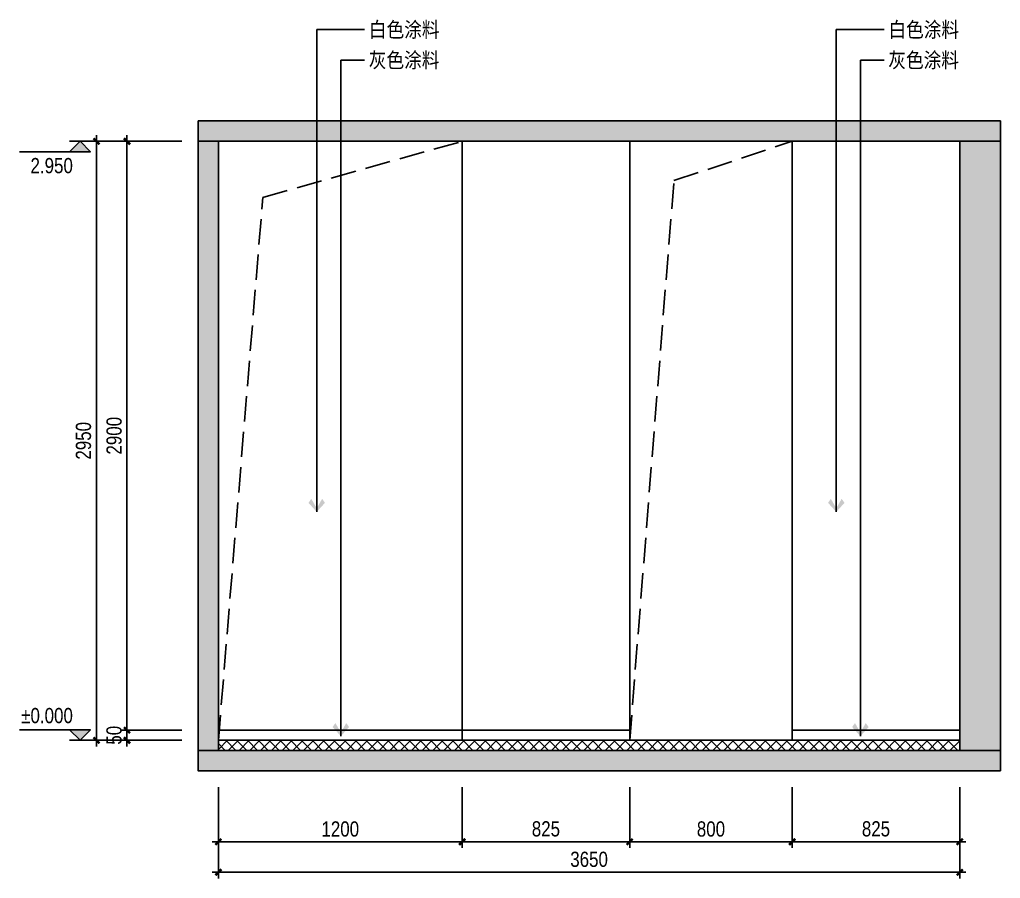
# Model space of a CAD drawing. Extents: x 468514 to 728049, y -74127 to 69080.
# Drawn here: x 495711 to 500540, y -71207 to -66977 of the extents above; entities that cross this region are included whole.
import ezdxf
from ezdxf.enums import TextEntityAlignment as Align

# ---------------------------------------------------------------- set-up
doc = ezdxf.new("R2010")
doc.units = 0
doc.header["$LTSCALE"] = 500
doc.header["$MEASUREMENT"] = 0
doc.linetypes.add('DASH', pattern=[0.35, 0.25, -0.1])
doc.layers.get('Defpoints').update_dxf_attribs({"color": 229})
for name, color, linetype in [('E 立面墙体', 245, 'Continuous'), ('E 立面家具、洁具', 153, 'Continuous'), ('E 立面材料分格线', 8, 'Continuous'), ('E 立面材料类别线', 154, 'Continuous'), ('E 立面标注尺寸', 9, 'Continuous'), ('E 立面装饰完成线', 225, 'Continuous')]:
    doc.layers.add(name, color=color, linetype=linetype)
doc.styles.add('PDC DIM', font='PMingLiU-ExtB.ttf', dxfattribs={"width": 0.85})
doc.styles.add('Xref-标准套房C$0$黑体', font='simhei.ttf')
doc.dimstyles.new('PDC-A2', dxfattribs={"dimscale": 0, "dimtxt": 2.5, "dimasz": 1, "dimexe": 1, "dimexo": 1, "dimgap": 0.7, "dimtad": 1, "dimdec": 0, "dimtxsty": 'PDC DIM', "dimblk": 'ARCHTICK', "dimcen": 1, "dimdle": 1, "dimclrd": 8, "dimclre": 8, "dimclrt": 9, "dimadec": 0, "dimazin": 0, "dimtfac": 1, "dimtdec": 0, "dimtix": 1, "dimtmove": 2, "dimatfit": 3, "dimldrblk": 'PDC A2 T R', "dimfxl": 10, "dimfxlon": 1, "dimarcsym": 0})

# ---------------------------------------------------------------- blocks, each defined once
blk = doc.blocks.new('_ArchTick')
at = {"color": 0, "linetype": 'ByBlock', "const_width": 0.4}
blk.add_lwpolyline([(-0.5, -0.5), (0.5, 0.5)], dxfattribs=at)
blk = doc.blocks.new('*D1909')
at = {"layer": 'Defpoints', "color": 0, "transparency": 16777216}
for p in [(496239.6, -70476.5), (496539.6, -70476.5), (496539.6, -70526.5)]:
    blk.add_point(p, dxfattribs=at)
at = {"layer": 'E 立面标注尺寸', "color": 8, "lineweight": -2, "transparency": 16777216}
for p, q in [((496239.6, -70476.5), (496239.6, -70446.5)), ((496509.6, -70476.5), (496209.6, -70476.5)), ((496239.6, -70526.5), (496239.6, -70476.5)), ((496509.6, -70526.5), (496209.6, -70526.5)), ((496239.6, -70526.5), (496239.6, -70556.5))]:
    blk.add_line(p, q, dxfattribs=at)
at = {"layer": 'E 立面标注尺寸', "color": 8, "lineweight": -2, "transparency": 16777216, "xscale": 30.00000447440561, "yscale": 30.00000447440561, "zscale": 30.00000447440561}
for p, rotation in [((496239.6, -70476.5), 270), ((496239.6, -70526.5), 90)]:
    blk.add_blockref('_ArchTick', p, dxfattribs=dict(at, rotation=rotation))
at = {"layer": 'E 立面标注尺寸', "color": 9, "transparency": 16777216, "insert": (496176.1, -70501.5), "char_height": 75, "attachment_point": 5, "rotation": 90, "style": 'PDC DIM'}
blk.add_mtext('50', dxfattribs=at)
blk = doc.blocks.new('PDC A2 T R')
at = {"color": 0, "linetype": 'ByBlock'}
blk.add_line((0, 0), (-2, 0), dxfattribs=at)
for points in [[(-2.15, 0.89), (-1.49, 1.35), (-0.6, 0), (0, 0)], [(-2.15, -0.89), (-1.49, -1.35), (-0.6, 0), (0, 0)]]:
    blk.add_solid(points, dxfattribs=at)
blk = doc.blocks.new('*D1910')
at = {"layer": 'Defpoints', "color": 0, "transparency": 16777216}
for p in [(496239.6, -67576.5), (496539.6, -67576.5), (496539.6, -70476.5)]:
    blk.add_point(p, dxfattribs=at)
at = {"layer": 'E 立面标注尺寸', "color": 8, "lineweight": -2, "transparency": 16777216}
for p, q in [((496239.6, -70506.5), (496239.6, -67546.5)), ((496509.6, -67576.5), (496209.6, -67576.5)), ((496509.6, -70476.5), (496209.6, -70476.5))]:
    blk.add_line(p, q, dxfattribs=at)
at = {"layer": 'E 立面标注尺寸', "color": 8, "lineweight": -2, "transparency": 16777216, "xscale": 30.00000447440561, "yscale": 30.00000447440561, "zscale": 30.00000447440561}
for p, rotation in [((496239.6, -67576.5), 90), ((496239.6, -70476.5), 270)]:
    blk.add_blockref('_ArchTick', p, dxfattribs=dict(at, rotation=rotation))
at = {"layer": 'E 立面标注尺寸', "color": 9, "transparency": 16777216, "insert": (496176.3, -69026.5), "char_height": 75, "attachment_point": 5, "rotation": 90, "style": 'PDC DIM'}
blk.add_mtext('2900', dxfattribs=at)
blk = doc.blocks.new('*D1911')
at = {"layer": 'Defpoints', "color": 0, "transparency": 16777216}
for p in [(496539.6, -67576.5), (496089.6, -70526.5), (496539.6, -70526.5)]:
    blk.add_point(p, dxfattribs=at)
at = {"layer": 'E 立面标注尺寸', "color": 8, "lineweight": -2, "transparency": 16777216}
for p, q in [((496089.6, -67546.5), (496089.6, -70556.5)), ((496389.6, -67576.5), (496059.6, -67576.5)), ((496389.6, -70526.5), (496059.6, -70526.5))]:
    blk.add_line(p, q, dxfattribs=at)
at = {"layer": 'E 立面标注尺寸', "color": 8, "lineweight": -2, "transparency": 16777216, "xscale": 30.00000447440561, "yscale": 30.00000447440561, "zscale": 30.00000447440561}
for p, rotation in [((496089.6, -67576.5), 90), ((496089.6, -70526.5), 270)]:
    blk.add_blockref('_ArchTick', p, dxfattribs=dict(at, rotation=rotation))
at = {"layer": 'E 立面标注尺寸', "color": 9, "transparency": 16777216, "insert": (496025.6, -69051.5), "char_height": 75, "attachment_point": 5, "rotation": 90, "style": 'PDC DIM'}
blk.add_mtext('2950', dxfattribs=at)
blk = doc.blocks.new('*D1912')
at = {"layer": 'Defpoints', "color": 0, "transparency": 16777216}
for p in [(496689.6, -70726.5), (497889.6, -70726.5), (497889.6, -71026.5)]:
    blk.add_point(p, dxfattribs=at)
at = {"layer": 'E 立面标注尺寸', "color": 8, "lineweight": -2, "transparency": 16777216}
for p, q in [((496689.6, -70756.5), (496689.6, -71056.5)), ((497889.6, -70756.5), (497889.6, -71056.5)), ((496659.6, -71026.5), (497919.6, -71026.5))]:
    blk.add_line(p, q, dxfattribs=at)
at = {"layer": 'E 立面标注尺寸', "color": 8, "lineweight": -2, "transparency": 16777216, "xscale": 30.00000447440561, "yscale": 30.00000447440561, "zscale": 30.00000447440561, "rotation": 180}
blk.add_blockref('_ArchTick', (496689.6, -71026.5), dxfattribs=at)
at = {"layer": 'E 立面标注尺寸', "color": 8, "lineweight": -2, "transparency": 16777216, "xscale": 30.00000447440561, "yscale": 30.00000447440561, "zscale": 30.00000447440561}
blk.add_blockref('_ArchTick', (497889.6, -71026.5), dxfattribs=at)
at = {"layer": 'E 立面标注尺寸', "color": 9, "transparency": 16777216, "insert": (497289.6, -70963.7), "char_height": 75, "attachment_point": 5, "style": 'PDC DIM'}
blk.add_mtext('1200', dxfattribs=at)
blk = doc.blocks.new('*D1913')
at = {"layer": 'Defpoints', "color": 0, "transparency": 16777216}
for p in [(497889.6, -70726.5), (498714.6, -70726.5), (498714.6, -71026.5)]:
    blk.add_point(p, dxfattribs=at)
at = {"layer": 'E 立面标注尺寸', "color": 8, "lineweight": -2, "transparency": 16777216}
for p, q in [((497889.6, -70756.5), (497889.6, -71056.5)), ((498714.6, -70756.5), (498714.6, -71056.5)), ((497859.6, -71026.5), (498744.6, -71026.5))]:
    blk.add_line(p, q, dxfattribs=at)
at = {"layer": 'E 立面标注尺寸', "color": 8, "lineweight": -2, "transparency": 16777216, "xscale": 30.00000447440561, "yscale": 30.00000447440561, "zscale": 30.00000447440561, "rotation": 180}
blk.add_blockref('_ArchTick', (497889.6, -71026.5), dxfattribs=at)
at = {"layer": 'E 立面标注尺寸', "color": 8, "lineweight": -2, "transparency": 16777216, "xscale": 30.00000447440561, "yscale": 30.00000447440561, "zscale": 30.00000447440561}
blk.add_blockref('_ArchTick', (498714.6, -71026.5), dxfattribs=at)
at = {"layer": 'E 立面标注尺寸', "color": 9, "transparency": 16777216, "insert": (498302.1, -70963), "char_height": 75, "attachment_point": 5, "style": 'PDC DIM'}
blk.add_mtext('825', dxfattribs=at)
blk = doc.blocks.new('*D1914')
at = {"layer": 'Defpoints', "color": 0, "transparency": 16777216}
for p in [(498714.6, -70726.5), (499514.6, -70726.5), (499514.6, -71026.5)]:
    blk.add_point(p, dxfattribs=at)
at = {"layer": 'E 立面标注尺寸', "color": 8, "lineweight": -2, "transparency": 16777216}
for p, q in [((498714.6, -70756.5), (498714.6, -71056.5)), ((499514.6, -70756.5), (499514.6, -71056.5)), ((498684.6, -71026.5), (499544.6, -71026.5))]:
    blk.add_line(p, q, dxfattribs=at)
at = {"layer": 'E 立面标注尺寸', "color": 8, "lineweight": -2, "transparency": 16777216, "xscale": 30.00000447440561, "yscale": 30.00000447440561, "zscale": 30.00000447440561, "rotation": 180}
blk.add_blockref('_ArchTick', (498714.6, -71026.5), dxfattribs=at)
at = {"layer": 'E 立面标注尺寸', "color": 8, "lineweight": -2, "transparency": 16777216, "xscale": 30.00000447440561, "yscale": 30.00000447440561, "zscale": 30.00000447440561}
blk.add_blockref('_ArchTick', (499514.6, -71026.5), dxfattribs=at)
at = {"layer": 'E 立面标注尺寸', "color": 9, "transparency": 16777216, "insert": (499114.6, -70963.7), "char_height": 75, "attachment_point": 5, "style": 'PDC DIM'}
blk.add_mtext('800', dxfattribs=at)
blk = doc.blocks.new('*D1915')
at = {"layer": 'Defpoints', "color": 0, "transparency": 16777216}
for p in [(499514.6, -70726.5), (500339.6, -70726.5), (500339.6, -71026.5)]:
    blk.add_point(p, dxfattribs=at)
at = {"layer": 'E 立面标注尺寸', "color": 8, "lineweight": -2, "transparency": 16777216}
for p, q in [((499514.6, -70756.5), (499514.6, -71056.5)), ((500339.6, -70756.5), (500339.6, -71056.5)), ((499484.6, -71026.5), (500369.6, -71026.5))]:
    blk.add_line(p, q, dxfattribs=at)
at = {"layer": 'E 立面标注尺寸', "color": 8, "lineweight": -2, "transparency": 16777216, "xscale": 30.00000447440561, "yscale": 30.00000447440561, "zscale": 30.00000447440561, "rotation": 180}
blk.add_blockref('_ArchTick', (499514.6, -71026.5), dxfattribs=at)
at = {"layer": 'E 立面标注尺寸', "color": 8, "lineweight": -2, "transparency": 16777216, "xscale": 30.00000447440561, "yscale": 30.00000447440561, "zscale": 30.00000447440561}
blk.add_blockref('_ArchTick', (500339.6, -71026.5), dxfattribs=at)
at = {"layer": 'E 立面标注尺寸', "color": 9, "transparency": 16777216, "insert": (499927.1, -70963), "char_height": 75, "attachment_point": 5, "style": 'PDC DIM'}
blk.add_mtext('825', dxfattribs=at)
blk = doc.blocks.new('*D1916')
at = {"layer": 'Defpoints', "color": 0, "transparency": 16777216}
for p in [(496689.6, -70726.5), (500339.6, -70726.5), (496689.6, -71176.5)]:
    blk.add_point(p, dxfattribs=at)
at = {"layer": 'E 立面标注尺寸', "color": 8, "lineweight": -2, "transparency": 16777216}
for p, q in [((496689.6, -70876.5), (496689.6, -71206.5)), ((500339.6, -70876.5), (500339.6, -71206.5)), ((500369.6, -71176.5), (496659.6, -71176.5))]:
    blk.add_line(p, q, dxfattribs=at)
at = {"layer": 'E 立面标注尺寸', "color": 8, "lineweight": -2, "transparency": 16777216, "xscale": 30.00000447440561, "yscale": 30.00000447440561, "zscale": 30.00000447440561, "rotation": 180}
blk.add_blockref('_ArchTick', (496689.6, -71176.5), dxfattribs=at)
at = {"layer": 'E 立面标注尺寸', "color": 8, "lineweight": -2, "transparency": 16777216, "xscale": 30.00000447440561, "yscale": 30.00000447440561, "zscale": 30.00000447440561}
blk.add_blockref('_ArchTick', (500339.6, -71176.5), dxfattribs=at)
at = {"layer": 'E 立面标注尺寸', "color": 9, "transparency": 16777216, "insert": (498514.6, -71113), "char_height": 75, "attachment_point": 5, "style": 'PDC DIM'}
blk.add_mtext('3650', dxfattribs=at)
blk = doc.blocks.new('A$C37DB5113')
blk.add_hatch(color=256).paths.add_polyline_path([(150, 75), (75, 0), (0, 75)])
for p, q in [((0, 75), (510, 75)), ((0, 75), (75, 0)), ((150, 75), (75, 0)), ((0, 0), (150, 0))]:
    blk.add_line(p, q)
blk.add_lwpolyline([(150, 75), (75, 0), (0, 75), (150, 75)])
at = {"style": 'Xref-标准套房C$0$黑体', "width": 0.8}
blk.add_attdef('%%P0.000', text='', height=105, dxfattribs=at).set_placement((510, 75), align=Align.BOTTOM_RIGHT)

msp = doc.modelspace()

# ---------------------------------------------------------------- hatches: boundary and pattern name
at = {"layer": 'E 立面墙体'}
h = msp.add_hatch(color=250, dxfattribs=at)
h.dxf.hatch_style = 1
h.paths.add_polyline_path([(496589.6, -67476.5), (500539.6, -67476.5), (500539.6, -67576.5), (496589.6, -67576.5)])
h = msp.add_hatch(dxfattribs=at)
h.set_pattern_fill('钢筋混凝土', color=250, scale=10, pattern_type=2)
h.set_pattern_definition([(45, (2595.614, -72201.5), (-35.355339, 35.355339), []), (50, (2595.614, -72201.5), (71.726018, -6.2752135), [7.5, -82.5]), (355, (2595.614, -72201.5), (-13.875133, 75.219213), [6, -66]), (100.4514, (2601.59, -72202.02), (57.850938, 68.943954), [6.374019, -70.114211]), (46.1842, (2595.61, -72181.5), (106.724105, -16.551901), [11.25, -123.75]), (96.6356, (2604.51, -72182.88), (93.46627, 97.411787), [9.56103, -105.1713]), (351.1842, (2595.61, -72181.5), (93.466195, 97.41186), [9, -99]), (21, (2605.614, -72186.5), (59.690705, -40.261889), [7.5, -82.5]), (326, (2605.614, -72186.5), (24.331533, 72.515005), [6, -66]), (71.4514, (2610.59, -72189.855), (84.022263, 32.25305), [6.374019, -70.114211]), (37.5, (2595.614, -72201.5), (1.2159855, 33.2893854), [0.5, -65.2, 0.5, -67, 0.5, -66.25]), (7.5, (2595.614, -72201.5), (26.3069537, 39.4411712), [0.5, -38.2, 0.5, -63.7, 0.5, -25.25]), (327.5, (2573.314, -72201.5), (53.3822436, -2.2554872), [0.5, -25, 0.5, -78, 0.5, -103.5]), (317.5, (2563.314, -72201.5), (58.318617, 10.0104982), [0.5, -32.5, 0.5, -51.8, 0.5, -73.5])])
h.paths.add_polyline_path([(496689.6, -70576.5), (496589.6, -70576.5), (496589.6, -67576.5), (496689.6, -67576.5)])
h = msp.add_hatch(dxfattribs=at)
h.set_pattern_fill('钢筋混凝土', color=250, scale=10, pattern_type=2)
h.set_pattern_definition([(45, (-1354.386, -72201.5), (-35.355339, 35.355339), []), (50, (-1354.386, -72201.5), (71.726018, -6.2752135), [7.5, -82.5]), (355, (-1354.386, -72201.5), (-13.875133, 75.219213), [6, -66]), (100.4514, (-1348.41, -72202.02), (57.850938, 68.943954), [6.374019, -70.114211]), (46.1842, (-1354.39, -72181.5), (106.724105, -16.551901), [11.25, -123.75]), (96.6356, (-1345.49, -72182.88), (93.46627, 97.411787), [9.561029, -105.1713]), (351.1842, (-1354.39, -72181.5), (93.466195, 97.41186), [9, -99]), (21, (-1344.386, -72186.5), (59.690705, -40.261889), [7.5, -82.5]), (326, (-1344.386, -72186.5), (24.331533, 72.515005), [6, -66]), (71.4514, (-1339.41, -72189.855), (84.022263, 32.25305), [6.374019, -70.114211]), (37.5, (-1354.386, -72201.5), (1.2159855, 33.2893854), [0.5, -65.2, 0.5, -67, 0.5, -66.25]), (7.5, (-1354.386, -72201.5), (26.3069537, 39.4411712), [0.5, -38.2, 0.5, -63.7, 0.5, -25.25]), (327.5, (-1376.686, -72201.5), (53.3822436, -2.2554872), [0.5, -25, 0.5, -78, 0.5, -103.5]), (317.5, (-1386.686, -72201.5), (58.318617, 10.0104982), [0.5, -32.5, 0.5, -51.8, 0.5, -73.5])])
h.paths.add_polyline_path([(500339.6, -70576.5), (500539.6, -70576.5), (500539.6, -67576.5), (500339.6, -67576.5)])
h = msp.add_hatch(dxfattribs=at)
h.set_pattern_fill('ANSI37', color=250, scale=300)
h.set_pattern_definition([(45, (2595.614, -72201.5), (-26.5165043, 26.5165043), []), (135, (2595.614, -72201.5), (-26.5165043, -26.5165043), [])])
h.paths.add_polyline_path([(496689.6, -70526.5), (500339.6, -70526.5), (500339.6, -70576.5), (496689.6, -70576.5)])
h = msp.add_hatch(color=250, dxfattribs=at)
h.dxf.hatch_style = 1
h.paths.add_polyline_path([(500539.6, -70676.5), (496589.6, -70676.5), (496589.6, -70576.5), (500539.6, -70576.5)])

# ---------------------------------------------------------------- linework, layer by layer
for points in [[(496589.6, -67476.5), (500539.6, -67476.5), (500539.6, -67576.5), (496589.6, -67576.5)], [(496689.6, -70576.5), (496589.6, -70576.5), (496589.6, -67576.5), (496689.6, -67576.5)], [(500339.6, -70576.5), (500539.6, -70576.5), (500539.6, -67576.5), (500339.6, -67576.5)], [(500539.6, -70676.5), (496589.6, -70676.5), (496589.6, -70576.5), (500539.6, -70576.5)]]:
    msp.add_lwpolyline(points, close=True, dxfattribs=at)
at = {"layer": 'E 立面家具、洁具'}
for p, q in [((496689.6, -70476.5), (498714.6, -70476.5)), ((499514.6, -70476.5), (500339.6, -70476.5))]:
    msp.add_line(p, q, dxfattribs=at)
at = {"layer": 'E 立面材料分格线', "linetype": 'DASH'}
for points in [[(496689.6, -70526.5), (496908.4, -67852.7), (497889.6, -67576.5)], [(498714.6, -70526.5), (498932.6, -67769.9), (499514.6, -67576.5)]]:
    msp.add_lwpolyline(points, dxfattribs=at)
at = {"layer": 'E 立面材料类别线'}
for points in [[(497889.6, -70526.5), (497889.6, -67576.5)], [(498714.6, -70526.5), (498714.6, -67576.5)], [(499514.6, -67576.5), (499514.6, -70526.5)]]:
    msp.add_lwpolyline(points, dxfattribs=at)
at = {"layer": 'E 立面装饰完成线'}
msp.add_lwpolyline([(496689.6, -70526.5), (500339.6, -70526.5), (500339.6, -70576.5), (496689.6, -70576.5)], close=True, dxfattribs=at)

# ---------------------------------------------------------------- block references
at = {"layer": 'E 立面标注尺寸'}
ref = msp.add_blockref('A$C37DB5113', (496059.6, -67576.5), dxfattribs=dict(at, xscale=0.6836043956309368, yscale=0.6836043956309368, zscale=0.6836043956309368, rotation=180))
ref.add_attrib('%%P0.000', '2.950', dxfattribs={"layer": '0', "height": 75, "rotation": 0, "style": 'PDC DIM', "width": 0.85}).set_placement((495973.2, -67756.4), align=Align.BOTTOM_RIGHT)
ref = msp.add_blockref('A$C37DB5113', (496059.6, -70526.5), dxfattribs=dict(at, xscale=-0.6836043956309368, yscale=0.6836043956354843, zscale=0.6836043956331337))
ref.add_attrib('%%P0.000', '%%p0.000', dxfattribs={"layer": '0', "height": 75, "rotation": 360, "style": 'PDC DIM', "width": 0.85}).set_placement((495973.2, -70464.7), align=Align.BOTTOM_RIGHT)

# ---------------------------------------------------------------- texts
at = {"layer": 'E 立面标注尺寸', "color": 9, "char_height": 75, "attachment_point": 1, "style": 'PDC DIM'}
for s, insert in [('白色涂料', (497430.5, -66989)), ('白色涂料', (499988.4, -66989)), ('灰色涂料', (497429.9, -67139)), ('灰色涂料', (499987.8, -67139))]:
    msp.add_mtext(s, dxfattribs=dict(at, insert=insert))

# ---------------------------------------------------------------- dimensions: what is measured, and where the dimension line sits
at = {"layer": 'E 立面标注尺寸'}
for base, p1, p2, picture, middle in [((496089.6, -70526.5), (496539.6, -67576.5), (496539.6, -70526.5), '*D1911', (496025.6, -69051.5)), ((496239.6, -67576.5), (496539.6, -70476.5), (496539.6, -67576.5), '*D1910', (496176.3, -69026.5)), ((496239.6, -70476.5), (496539.6, -70526.5), (496539.6, -70476.5), '*D1909', (496176.1, -70501.5))]:
    dim = msp.add_linear_dim(base=base, p1=p1, p2=p2, angle=90, dimstyle='PDC-A2', override={"dimscale": 30.000004}, dxfattribs=at)
    dim.commit()
    dim.dimension.update_dxf_attribs({"geometry": picture, "text_midpoint": middle})
for base, p1, p2, picture, middle in [((497889.6, -71026.5), (496689.6, -70726.5), (497889.6, -70726.5), '*D1912', (497289.6, -70963.7)), ((496689.6, -71176.5), (500339.6, -70726.5), (496689.6, -70726.5), '*D1916', (498514.6, -71113)), ((498714.6, -71026.5), (497889.6, -70726.5), (498714.6, -70726.5), '*D1913', (498302.1, -70963)), ((499514.6, -71026.5), (498714.6, -70726.5), (499514.6, -70726.5), '*D1914', (499114.6, -70963.7)), ((500339.6, -71026.5), (499514.6, -70726.5), (500339.6, -70726.5), '*D1915', (499927.1, -70963))]:
    dim = msp.add_linear_dim(base=base, p1=p1, p2=p2, dimstyle='PDC-A2', override={"dimscale": 30.000004}, dxfattribs=at)
    dim.commit()
    dim.dimension.update_dxf_attribs({"geometry": picture, "text_midpoint": middle})

# ---------------------------------------------------------------- leaders
at = {"layer": 'E 立面标注尺寸', "annotation_type": 0, "has_hookline": 1, "hookline_direction": 0}
for points, text_width in [([(497173.7, -69401.8), (497173.7, -67026.5), (497409.5, -67026.5)], 344.7), ([(499731.6, -69401.8), (499731.6, -67026.5), (499967.4, -67026.5)], 344.7), ([(497292.4, -70506), (497292.4, -67176.5), (497408.9, -67176.5)], 357.2), ([(499850.3, -70506), (499850.3, -67176.5), (499966.8, -67176.5)], 357.2)]:
    msp.add_leader(points, dimstyle='PDC-A2', override={"dimscale": 30.000004, "dimtad": 0}, dxfattribs=dict(at, text_width=text_width))

doc.saveas('drawing.dxf')
